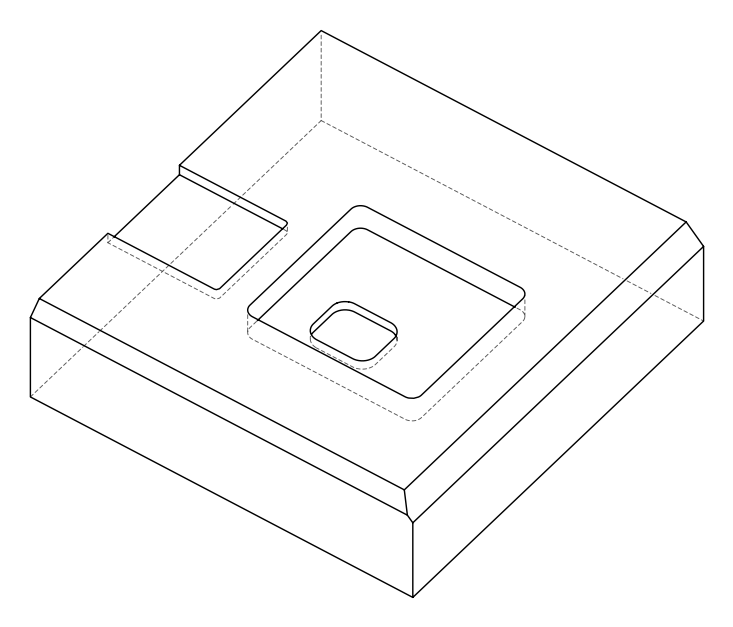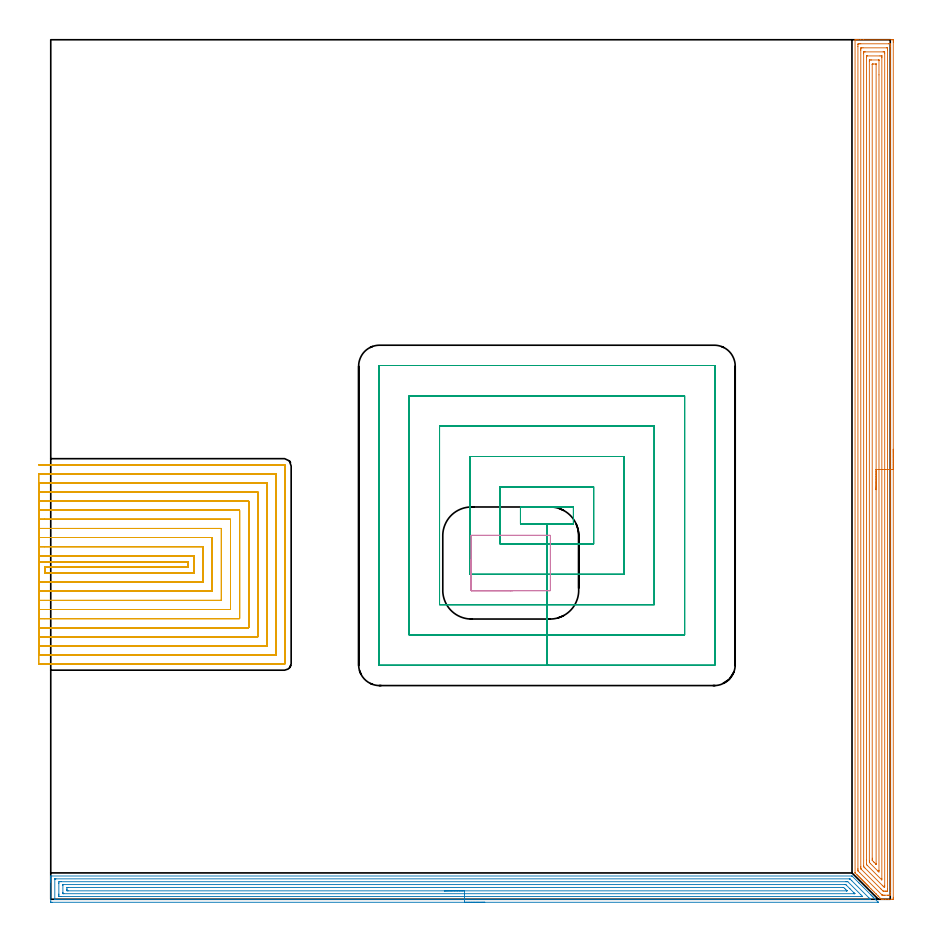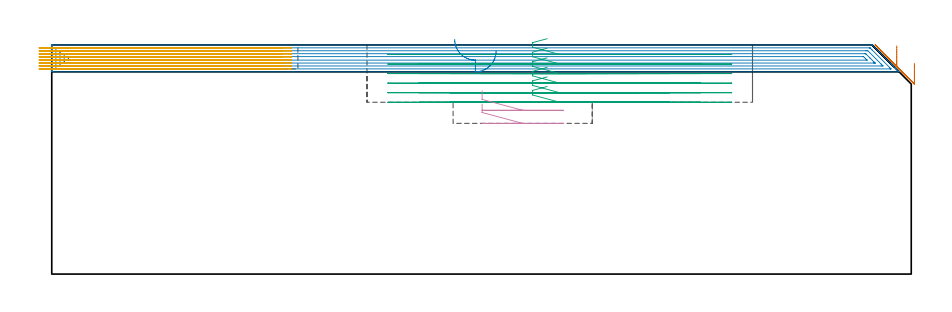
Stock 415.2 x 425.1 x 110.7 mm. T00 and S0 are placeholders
(PLAN: 5 operations, 3 tool changes, 131.9 min)
(1 AREA_MILL | FG_CHAMFER_SURFACE | UGT0205_001 | 23.88 min | 75918 mm3)
(2 AREA_MILL_1 | FG_CHAMFER_SURFACE_1 | UGT0205_001 | 16.38 min | 33851 mm3)
(3 MILL_RECTANGULAR_POCKET | POCKET_RECTANGULAR_STRAIGHT | UGT0201_136 | Follow Part, ap 5, ae 75% | 25.76 min | 865667 mm3)
(4 MILL_RECTANGULAR_POCKET_1 | POCKET_RECTANGULAR_STRAIGHT_1 | UGT0201_006 | Follow Part, ap 7, ae 75% | 0.83 min | 36186 mm3)
(5 MILL_SLOT | SLOT_PARTIAL_RECTANGULAR | UGT0201_124 | Follow Part, ap 1.5, ae 75% | 65.02 min | 144286 mm3)
(TOOL UGT0205_001 | Chamfer Mill 20 x 3 x 45 deg. | D20 FL50 Z2)
(TOOL UGT0201_136 | Carbide End Mill 20.0 | D20 FL30 Z4)
(TOOL UGT0201_006 | End Mill 28 mm | D28 FL25 Z2)
(TOOL UGT0201_124 | Carbide End Mill 6.0 | D6 FL15 Z4)
(OP 1 AREA_MILL)
G17 G21 G94 G90
T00 M6
G54
G17 G0 G90 X416.7 Y222.55 S1061 M3
G43 Z120.7 H0
Z101.8
G94 G1 Y222.512 Z100.928 F250.
Y222.398 Z100.064
Y222.209 Z99.212
Y221.947 Z98.38
Y221.613 Z97.574
Y221.21 Z96.8
Y220.742 Z96.064
Y220.21 Z95.372
Y219.621 Z94.729
Y218.978 Z94.14
Y218.286 Z93.608
Y217.55 Z93.14
Y216.776 Z92.737
Y215.97 Z92.403
Y215.138 Z92.141
Y214.286 Z91.952
Y213.422 Z91.838
Y212.55 Z91.8
Y0.962
X416.699 Y0.63 Z91.801
X416.694 Y0.074 Z91.804
X416.691 Y0.008 Z91.805
X416.141 Y0. Z92.355
X414.363 Z94.132
X412.948 Z95.549
X411.696 Z96.798
X411.078 Z97.421
X410.97 Z97.53
X410.807 Y0.005 Z97.693
X410.8 Y0.008 Z97.699
X410.619 Y0.183 Z97.881
X409.176 Y1.624 Z99.324
X409.028 Y1.77 Z99.469
X408.977 Y1.822 Z99.521
X408.301 Y2.499 Z100.199
X408.139 Y2.659 Z100.358
X408.083 Y2.716 Z100.415
X407.427 Y3.373 Z101.073
X407.25 Y3.548 Z101.247
X406.553 Y4.247 Z101.947
X406.361 Y4.437 Z102.135
X405.679 Y5.121 Z102.821
X405.472 Y5.326 Z103.024
X404.805 Y5.995 Z103.695
X404.583 Y6.215 Z103.914
X404.507 Y6.293 Z103.992
X404.363 Y6.436 Z104.136
X404.286 Y6.512 Z104.21
X404.209 Y6.591 Z104.29
X404.068 Y6.731 Z104.431
X403.99 Y6.808 Z104.506
X403.911 Y6.889 Z104.589
X403.774 Y7.026 Z104.725
X403.694 Y7.105 Z104.803
X403.613 Y7.187 Z104.887
X403.479 Y7.321 Z105.02
X403.397 Y7.401 Z105.099
X403.315 Y7.485 Z105.185
X403.184 Y7.615 Z105.315
X403.101 Y7.697 Z105.395
X403.017 Y7.783 Z105.483
X402.89 Y7.91 Z105.61
X402.804 Y7.994 Z105.692
X402.718 Y8.081 Z105.781
X402.595 Y8.205 Z105.904
X402.508 Y8.29 Z105.988
X402.42 Y8.379 Z106.079
X402.3 Y8.499 Z106.199
X402.212 Y8.586 Z106.284
X402.122 Y8.677 Z106.377
X402.005 Y8.794 Z106.494
X401.915 Y8.883 Z106.581
X401.824 Y8.975 Z106.675
X401.711 Y9.089 Z106.789
X401.619 Y9.179 Z106.877
X401.526 Y9.273 Z106.973
X401.416 Y9.384 Z107.083
X401.323 Y9.475 Z107.173
X401.228 Y9.571 Z107.271
X401.121 Y9.678 Z107.378
X401.026 Y9.772 Z107.47
X400.93 Y9.869 Z107.569
X400.827 Y9.973 Z107.673
X400.73 Y10.068 Z107.766
X400.632 Y10.168 Z107.867
X400.532 Y10.268 Z107.968
X400.433 Y10.365 Z108.063
X400.334 Y10.466 Z108.165
X400.237 Y10.563 Z108.262
X400.137 Y10.661 Z108.359
X400.036 Y10.764 Z108.464
X399.942 Y10.857 Z108.557
X399.841 Y10.957 Z108.655
X399.738 Y11.062 Z108.762
X399.648 Y11.152 Z108.852
X399.544 Y11.254 Z108.952
X399.44 Y11.36 Z109.06
X399.353 Y11.447 Z109.147
X399.248 Y11.55 Z109.248
X399.142 Y11.658 Z109.358
X399.058 Y11.741 Z109.441
X398.952 Y11.846 Z109.544
X398.844 Y11.956 Z109.656
X398.764 Y12.036 Z109.736
X398.655 Y12.143 Z109.841
X398.024 Y12.775 Z110.475
X397.877 Y12.922 Z110.621
X397.868 Y12.931 Z110.63
X397.809 Y13.001 Z110.686
X397.805 Y13.068 Z110.693
X397.803 Y13.103 Z110.696
X397.8 Y424.918 Z110.7
X397.803 Y425.091 Z110.688
X397.847 Y425.1 Z110.645
X398.256 Z110.243
X398.522 Z109.978
X399.248 Z109.247
X400.5 Z107.997
X401.915 Z106.58
X415.878 Z92.619
X416.141 Y425.098 Z92.356
X416.692 Y425.092 Z91.806
X416.694 Y425.026 Z91.804
X416.698 Y424.47 Z91.802
X416.7 Y423.909 Z91.8
Y212.55
X415.286 Z93.214
Y3.312
X415.284 Y2.418 Z93.216
X415.283 Y2.387 Z93.217
X415.252 Y2.01 Z93.248
X414.776 Y2.002 Z93.724
X414.363 Y2.001 Z94.137
X413.889 Y2. Z94.611
X412.585 Z95.915
X412.111 Y2.001 Z96.389
X411.696 Y2.005 Z96.804
X411.281 Y2.01 Z97.219
X411.24 Y2.021 Z97.26
X411.213 Y2.044 Z97.287
X411.158 Y2.095 Z97.342
X411.049 Y2.202 Z97.451
X410.832 Y2.418 Z97.668
X400.101 Y13.148 Z108.399
X399.248 Y14.014 Z109.252
X399.225 Y14.042 Z109.275
X399.223 Y14.068 Z109.277
X399.218 Y14.936 Z109.282
Y14.967
X399.214 Y421.788 Z109.286
X399.216 Y422.682 Z109.284
X399.217 Y422.713 Z109.283
X399.248 Y423.09 Z109.252
X399.724 Y423.097 Z108.776
X400.137 Y423.099 Z108.363
X400.611 Y423.1 Z107.889
X414.363 Y423.099 Z94.137
X414.839 Y423.097 Z93.661
X415.252 Y423.09 Z93.248
X415.283 Y422.682 Z93.217
X415.284 Y422.65 Z93.216
X415.286 Y421.788 Z93.214
Y212.55
X413.872 Z94.628
X413.871 Y5.101 Z94.629
X413.87 Y4.702 Z94.63
X413.867 Y4.206 Z94.633
X413.865 Y4.016 Z94.635
X413.674 Y4.005 Z94.826
X413.474 Y4.002 Z95.026
X412.79 Y4. Z95.71
X412.585 Y4.001 Z95.915
X411.895 Y4.005 Z96.605
X411.696 Y4.013 Z96.804
X411.497 Y4.206 Z97.003
X410.807 Y4.893 Z97.693
X410.599 Y5.101 Z97.901
X401.026 Y14.674 Z107.474
X400.767 Y14.936 Z107.733
X400.679 Y15.033 Z107.821
X400.639 Y15.09 Z107.861
X400.637 Y15.135 Z107.863
X400.634 Y15.331 Z107.866
X400.632 Y15.831 Z107.868
Y16.227
X400.629 Y419.999 Z107.871
X400.63 Y420.398 Z107.87
X400.633 Y420.894 Z107.867
X400.636 Y421.084 Z107.864
X400.826 Y421.095 Z107.674
X401.026 Y421.098 Z107.474
X401.71 Y421.1 Z106.79
X413.474 Y421.099 Z95.026
X413.679 Y421.097 Z94.821
X413.816 Y421.093 Z94.684
X413.861 Y421.09 Z94.639
X413.865 Y421.073 Z94.635
X413.867 Y421.027 Z94.633
X413.87 Y420.894 Z94.63
X413.871 Y420.494 Z94.629
Y419.999
X413.872 Y212.55 Z94.628
X412.457 Z96.043
Y6.889
X412.453 Y6.128 Z96.047
X412.451 Y6.022 Z96.049
X412.358 Y6.01 Z96.142
X412.249 Z96.251
X412.129 Y6.031 Z96.371
X411.696 Y6.458 Z96.804
X411.26 Y6.889 Z97.24
X402.804 Y15.345 Z105.696
X402.322 Y15.831 Z106.178
X402.159 Y16.002 Z106.341
X402.053 Y16.122 Z106.447
X402.051 Y16.212 Z106.449
X402.047 Y16.593 Z106.453
X402.043 Y418.211 Z106.457
X402.047 Y418.972 Z106.453
X402.05 Y419.078 Z106.45
X402.142 Y419.09 Z106.358
X402.363 Y419.094 Z106.137
X402.804 Y419.1 Z105.696
X411.696 Z96.804
X412.139 Y419.094 Z96.361
X412.358 Y419.09 Z96.142
X412.45 Y419.08 Z96.05
X412.457 Y418.211 Z96.043
Y212.55
X411.043 Z97.457
Y10.228
X411.04 Y9.571 Z97.46
X411.031 Z97.469
X410.807 Y9.793 Z97.693
X403.873 Y16.725 Z104.627
X403.694 Y16.907 Z104.806
X403.519 Y17.088 Z104.981
X403.478 Y17.132 Z105.022
X403.467 Y17.229 Z105.033
X403.464 Y17.384 Z105.036
X403.461 Y17.619 Z105.039
X403.46 Y19.407 Z105.04
X403.458 Y416.66 Z105.042
X403.461 Y416.899 Z105.039
X403.464 Y417.056 Z105.036
X403.468 Y417.091 Z105.032
X403.484 Y417.094 Z105.016
X403.525 Y417.096 Z104.975
X403.694 Y417.099 Z104.806
X403.909 Y417.1 Z104.591
X410.133 Z98.367
X410.807 Y417.098 Z97.693
X411.027 Y417.095 Z97.473
X411.037 Y417.086 Z97.463
X411.04 Y417.082 Z97.46
X411.043 Y416.423 Z97.457
Y416.185
Y212.55
X409.629 Z98.871
X409.628 Y14.333 Z98.872
X409.627 Y14.042 Z98.873
X409.622 Y13.445 Z98.878
X409.028 Y14.02 Z99.472
X409.005 Y14.042 Z99.495
X405.472 Y17.577 Z103.028
X405.431 Y17.619 Z103.069
X404.881 Y18.213 Z103.619
X404.879 Y18.513 Z103.621
X404.875 Y19.113 Z103.625
X404.872 Y414.344 Z103.628
X404.873 Y414.634 Z103.627
X404.876 Y414.936 Z103.624
X404.878 Y415.078 Z103.622
X405.018 Y415.091 Z103.482
X405.472 Y415.097 Z103.028
X405.898 Y415.1 Z102.602
X409.456 Y415.098 Z99.044
X409.605 Y415.092 Z98.895
X409.618 Y415.091 Z98.882
X409.622 Y415.077 Z98.878
X409.625 Y415.028 Z98.875
X409.628 Y414.926 Z98.872
X409.629 Y407.734 Z98.871
Y212.55
X408.215 Z100.285
Y17.543
X408.214 Y17.467 Z100.286
X408.208 Y17.316 Z100.292
X408.206 Y17.3 Z100.294
X408.2 Y17.303 Z100.3
X408.177 Y17.322 Z100.323
X408.139 Y17.358 Z100.361
X407.878 Y17.619 Z100.622
X407.25 Y18.247 Z101.25
X406.984 Y18.513 Z101.516
X406.361 Y19.144 Z102.139
X406.3 Y19.209 Z102.2
X406.293 Y19.335 Z102.207
X406.29 Y19.407 Z102.21
X406.289 Y19.48 Z102.211
Y20.302
X406.286 Y412.846 Z102.214
X406.287 Y412.92 Z102.213
X406.292 Y412.997 Z102.208
X406.304 Y413.09 Z102.196
X406.361 Y413.092 Z102.139
X406.998 Y413.099 Z101.502
X408.175 Y413.098 Z100.325
X408.197 Y413.095 Z100.303
X408.204 Y413.092 Z100.296
X408.208 Y413.072 Z100.292
X408.213 Y412.922 Z100.287
X408.214 Y412.846 Z100.286
X408.215 Y412.77 Z100.285
Y212.55
Y211.678 Z100.323
Y210.814 Z100.437
Y209.962 Z100.626
Y209.13 Z100.888
Y208.324 Z101.222
Y207.55 Z101.625
Y206.814 Z102.094
Y206.122 Z102.625
Y205.479 Z103.214
Y204.89 Z103.857
Y204.358 Z104.55
Y203.89 Z105.285
Y203.487 Z106.059
Y203.153 Z106.865
Y202.891 Z107.697
Y202.702 Z108.549
Y202.588 Z109.414
Y202.55 Z110.285
G0 Z120.7
M5
M2
(OP 2 AREA_MILL_1)
G17 G21 G94 G90
T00 M6
G54
G17 G0 G90 X214.65 Y-1.5 S1061 M3
G43 Z120.7 H0
Z107.7
G94 G1 X214.612 Z106.828 F250.
X214.498 Z105.963
X214.309 Z105.112
X214.047 Z104.28
X213.713 Z103.474
X213.31 Z102.7
X212.841 Z101.964
X212.31 Z101.272
X211.721 Z100.629
X211.078 Z100.04
X210.386 Z99.508
X209.65 Z99.04
X208.876 Z98.637
X208.07 Z98.303
X207.238 Z98.041
X206.386 Z97.852
X205.522 Z97.738
X204.65 Z97.7
X0.612
X0.092 Y-1.495 Z97.703
X0.01 Y-1.492 Z97.706
X0. Y-1.405 Z97.792
Y8.503 Z107.697
Y9.053 Z108.25
Y9.378 Z108.574
Y9.929 Z109.125
Y10.254 Z109.449
Y10.904 Z110.104
Y11.225 Z110.424
X0.003 Y11.365 Z110.557
X0.01 Y11.498 Z110.689
X0.166 Y11.5 Z110.7
X396.186
X396.294 Y11.496 Z110.689
X396.37 Y11.431 Z110.628
X399.735 Y8.065 Z107.265
X405.429 Y2.373 Z101.569
X405.562 Y2.239 Z101.437
X405.729 Y2.073 Z101.27
X405.867 Y1.935 Z101.131
X406.009 Y1.792 Z100.99
X406.158 Y1.643 Z100.841
X406.305 Y1.497 Z100.693
X406.455 Y1.346 Z100.544
X406.588 Y1.214 Z100.411
X406.743 Y1.059 Z100.254
X407.244 Y0.556 Z99.756
X407.497 Y0.304 Z99.502
X407.618 Y0.184 Z99.38
X407.948 Y-0.148 Z99.052
X409.213 Y-1.412 Z97.786
X409.283 Y-1.484 Z97.714
X409.284 Y-1.495 Z97.703
X409.283 Y-1.499 Z97.699
X204.65 Y-1.5 Z97.7
Y-0.086 Z99.114
X2.398 Y-0.085 Z99.115
X2.225 Y-0.084 Z99.116
X2.05 Y-0.08 Z99.12
X2.013 Y-0.079 Z99.121
X2.008 Y-0.056 Z99.144
X2.005 Y-0.027 Z99.173
X2.001 Y0.136 Z99.336
X2. Y9.768 Z108.968
X2.002 Y9.899 Z109.099
X2.006 Y10.003 Z109.203
X2.01 Y10.07 Z109.27
X2.02 Y10.079 Z109.279
X2.038 Y10.081 Z109.281
X2.398 Y10.085 Z109.285
X2.57 Y10.086 Z109.286
X394.933 Y10.085 Z109.285
X395.113 Y10.084 Z109.284
X395.203 Y10.081 Z109.281
X395.244 Y10.079 Z109.279
X395.293 Y10.047 Z109.247
X395.97 Y9.378 Z108.578
X396.186 Y9.164 Z108.364
X404.728 Y0.622 Z99.822
X405.116 Y0.233 Z99.433
X405.363 Y-0.022 Z99.178
X405.413 Y-0.074 Z99.126
X405.333 Y-0.079 Z99.121
X405.116 Y-0.083 Z99.117
X404.943 Y-0.085 Z99.115
X204.65 Y-0.086 Z99.114
Y1.328 Z100.528
X5.077 Y1.329 Z100.529
X4.355 Y1.33 Z100.53
X4.184 Y1.332 Z100.532
X4.021 Y1.335 Z100.535
X4.01 Y1.497 Z100.697
X4.003 Y1.675 Z100.875
X4. Y2.373 Z101.573
Y2.553 Z101.753
X4.001 Y7.806 Z107.006
X4.01 Y8.503 Z107.703
X4.019 Y8.664 Z107.864
X5.077 Y8.671 Z107.871
X393.336
X393.508 Y8.67 Z107.87
X394.235 Y8.664 Z107.864
X400.651 Y2.25 Z101.45
X401.401 Y1.497 Z100.697
X401.544 Y1.35 Z100.55
X401.548 Y1.334 Z100.534
X400.651 Y1.329 Z100.529
X204.65 Y1.328 Z100.528
Y2.743 Z101.943
X6.486
X6.136 Y2.745 Z101.945
X6.076 Y2.746 Z101.946
X6.019 Y2.749 Z101.949
X6.01 Y2.83 Z102.03
X6. Y3.219 Z102.419
Y3.249 Z102.449
Y6.751 Z105.951
X6.004 Y7.174 Z106.374
X6.007 Y7.227 Z106.427
X6.009 Y7.247 Z106.447
X6.039 Y7.25 Z106.45
X6.175 Y7.254 Z106.454
X6.348 Y7.256 Z106.456
X392.615 Y7.257 Z106.457
X392.993 Y7.256 Z106.456
X393.12 Y7.253 Z106.453
X393.18 Y7.251 Z106.451
X393.299 Y7.14 Z106.34
X393.508 Y6.941 Z106.141
X395.293 Y5.158 Z104.358
X397.203 Y3.249 Z102.449
X397.321 Y3.13 Z102.33
X397.543 Y2.904 Z102.104
X397.678 Y2.761 Z101.961
X397.69 Y2.746 Z101.946
X397.689 Y2.745 Z101.945
X397.669 Y2.744 Z101.944
X397.595 Y2.743 Z101.943
X397.079
X204.65
Y4.157 Z103.357
X8.615
X8.213 Y4.161 Z103.361
X8.02 Y4.164 Z103.364
X8.01 Y4.273 Z103.473
X8.002 Y4.759 Z103.959
Y5. Z104.2
X8.006 Y5.631 Z104.831
X8.014 Y5.836 Z105.036
X8.682 Y5.843 Z105.043
X391.97
X392.077 Y5.841 Z105.041
X392.13 Y5.839 Z105.039
X392.152 Y5.837 Z105.037
X392.205 Y5.786 Z104.986
X392.615 Y5.386 Z104.586
X393.002 Y5. Z104.2
X393.508 Y4.493 Z103.693
X393.72 Y4.274 Z103.474
X393.806 Y4.184 Z103.384
X393.82 Y4.163 Z103.363
X393.788 Y4.161 Z103.361
X393.695 Y4.159 Z103.359
X393.508 Y4.157 Z103.357
X393.474
X204.65
X203.778 Z103.395
X202.913 Z103.509
X202.062 Z103.698
X201.23 Z103.96
X200.424 Z104.294
X199.65 Z104.697
X198.914 Z105.165
X198.222 Z105.696
X197.579 Z106.286
X196.99 Z106.929
X196.458 Z107.621
X195.99 Z108.357
X195.587 Z109.131
X195.253 Z109.937
X194.991 Z110.769
X194.802 Z111.62
X194.688 Z112.485
X194.65 Z113.357
G0 Z120.7
M5
M2
(OP 3 MILL_RECTANGULAR_POCKET)
G17 G21 G94 G90
T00 M6
G54
G17 G0 G90 X239.326 Y194. S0 M3
G43 Z120.7 H0
Z113.7
G94 G1 X232.3 Z111.817 F250.
Y185.7 Z109.593
X245.4 Z106.083
X258.5 F500.
Y194.
X232.3
Y185.7
X245.4
Y175.7
X268.5
Y204.
X222.3
Y175.7
X245.4
Y160.7
X283.5
Y219.
X207.3
Y160.7
X245.4
Y145.7
X298.5
Y234.
X192.3
Y145.7
X245.4
Y130.7
X313.5
Y249.
X177.3
Y130.7
X245.4
Y115.7
X328.2
G3 X328.5 Y116. R0.3
G1 Y263.7
G3 X328.2 Y264. R0.3
G1 X162.6
G3 X162.3 Y263.7 R0.3
G1 Y116.
G3 X162.6 Y115.7 R0.3
G1 X245.4
X246.4
G0 X239.326 Y194. Z109.083
G1 X232.3 Z107.201 F250.
Y185.7 Z104.977
X245.4 Z101.467
X258.5 F500.
Y194.
X232.3
Y185.7
X245.4
Y175.7
X268.5
Y204.
X222.3
Y175.7
X245.4
Y160.7
X283.5
Y219.
X207.3
Y160.7
X245.4
Y145.7
X298.5
Y234.
X192.3
Y145.7
X245.4
Y130.7
X313.5
Y249.
X177.3
Y130.7
X245.4
Y115.7
X328.2
G3 X328.5 Y116. R0.3
G1 Y263.7
G3 X328.2 Y264. R0.3
G1 X162.6
G3 X162.3 Y263.7 R0.3
G1 Y116.
G3 X162.6 Y115.7 R0.3
G1 X245.4
X246.4
G0 X239.326 Y194. Z104.467
G1 X232.3 Z102.584 F250.
Y185.7 Z100.36
X245.4 Z96.85
X258.5 F500.
Y194.
X232.3
Y185.7
X245.4
Y175.7
X268.5
Y204.
X222.3
Y175.7
X245.4
Y160.7
X283.5
Y219.
X207.3
Y160.7
X245.4
Y145.7
X298.5
Y234.
X192.3
Y145.7
X245.4
Y130.7
X313.5
Y249.
X177.3
Y130.7
X245.4
Y115.7
X328.2
G3 X328.5 Y116. R0.3
G1 Y263.7
G3 X328.2 Y264. R0.3
G1 X162.6
G3 X162.3 Y263.7 R0.3
G1 Y116.
G3 X162.6 Y115.7 R0.3
G1 X245.4
X246.4
G0 X239.326 Y194. Z99.85
G1 X232.3 Z97.967 F250.
Y185.7 Z95.743
X245.4 Z92.233
X258.5 F500.
Y194.
X232.3
Y185.7
X245.4
Y175.7
X268.5
Y204.
X222.3
Y175.7
X245.4
Y160.7
X283.5
Y219.
X207.3
Y160.7
X245.4
Y145.7
X298.5
Y234.
X192.3
Y145.7
X245.4
Y130.7
X313.5
Y249.
X177.3
Y130.7
X245.4
Y115.7
X328.2
G3 X328.5 Y116. R0.3
G1 Y263.7
G3 X328.2 Y264. R0.3
G1 X162.6
G3 X162.3 Y263.7 R0.3
G1 Y116.
G3 X162.6 Y115.7 R0.3
G1 X245.4
X246.4
G0 X239.326 Y194. Z95.233
G1 X232.3 Z93.351 F250.
Y185.7 Z91.127
X245.4 Z87.617
X258.5 F500.
Y194.
X232.3
Y185.7
X245.4
Y175.7
X268.5
Y204.
X222.3
Y175.7
X245.4
Y160.7
X283.5
Y219.
X207.3
Y160.7
X245.4
Y145.7
X298.5
Y234.
X192.3
Y145.7
X245.4
Y130.7
X313.5
Y249.
X177.3
Y130.7
X245.4
Y115.7
X328.2
G3 X328.5 Y116. R0.3
G1 Y263.7
G3 X328.2 Y264. R0.3
G1 X162.6
G3 X162.3 Y263.7 R0.3
G1 Y116.
G3 X162.6 Y115.7 R0.3
G1 X245.4
X246.4
G0 X239.326 Y194. Z90.617
G1 X232.3 Z88.734 F250.
Y185.7 Z86.51
X245.4 Z83.
X258.5 F500.
Y194.
X232.3
Y185.7
X245.4
Y175.7
X268.5
Y204.
X222.3
Y175.7
X245.4
Y160.7
X283.5
Y219.
X207.3
Y160.7
X245.4
Y145.7
X298.5
Y234.
X192.3
Y145.7
X245.4
Y130.7
X313.5
Y249.
X177.3
Y130.7
X245.4
Y115.7
X328.2
G3 X328.5 Y116. R0.3
G1 Y263.7
G3 X328.2 Y264. R0.3
G1 X162.6
G3 X162.3 Y263.7 R0.3
G1 Y116.
G3 X162.6 Y115.7 R0.3
G1 X245.4
X246.4
G0 Z120.7
M5
M2
(OP 4 MILL_RECTANGULAR_POCKET_1)
G17 G21 G94 G90
T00 M6
G54
G17 G0 G90 X207.9 Y167.852 S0 M3
G43 Z120.7 H0
Z88.433
G94 G1 Y152.8 Z84.4 F250.
Y152.755 Z84.388
X207.955 Y152.655 Z84.357
X208.055 Y152.6 Z84.327
X208.1 Z84.315
X227.5 Z79.117
X246.9 F500.
G3 X247.1 Y152.8 R0.2
G1 Y179.8
G3 X246.9 Y180. R0.2
G1 X208.1
G3 X207.9 Y179.8 R0.2
G1 Y152.8
G3 X208.1 Y152.6 R0.2
G1 X227.5
X228.5
G0 X207.9 Y167.852 Z82.117
G1 Y152.8 Z78.083 F250.
Y152.755 Z78.071
X207.955 Y152.655 Z78.041
X208.055 Y152.6 Z78.01
X208.1 Z77.998
X227.5 Z72.8
X246.9 F500.
G3 X247.1 Y152.8 R0.2
G1 Y179.8
G3 X246.9 Y180. R0.2
G1 X208.1
G3 X207.9 Y179.8 R0.2
G1 Y152.8
G3 X208.1 Y152.6 R0.2
G1 X227.5
X228.5
G0 Z120.7
M5
M2
(OP 5 MILL_SLOT)
G17 G21 G94 G90
T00 M6
G54
G17 G0 G90 X-6. Y166.9 S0 M3
G43 Z120.7 H0
Z109.25
G94 G1 X-3. F250.
X67.9 F500.
Y164.3
X-3.
Y161.3
X70.9
Y169.9
X-3.
X-6. F250.
Y156.8
X-3.
X75.4 F500.
Y174.4
X-3.
X-6. F250.
Y152.3
X-3.
X79.9 F500.
Y178.9
X-3.
X-6. F250.
Y147.8
X-3.
X84.4 F500.
Y183.4
X-3.
X-6. F250.
Y143.3
X-3.
X88.9 F500.
Y187.9
X-3.
X-6. F250.
Y138.8
X-3.
X93.4 F500.
Y192.4
X-3.
X-6. F250.
Y134.3
X-3.
X97.9 F500.
Y196.9
X-3.
X-6. F250.
Y129.8
X-3.
X102.4 F500.
Y201.4
X-3.
X-6. F250.
Y125.3
X-3.
X106.9 F500.
Y205.9
X-3.
X-6. F250.
Y120.8
X-3.
X111.4 F500.
Y210.4
X-3.
X-6. F250.
Y116.3
X-3.
X115.5 F500.
G3 X115.9 Y116.7 R0.4
G1 Y214.5
G3 X115.5 Y214.9 R0.4
G1 X-3.
X-6. F250.
G0 Y166.9 Z107.8
G1 X-3.
X67.9 F500.
Y164.3
X-3.
Y161.3
X70.9
Y169.9
X-3.
X-6. F250.
Y156.8
X-3.
X75.4 F500.
Y174.4
X-3.
X-6. F250.
Y152.3
X-3.
X79.9 F500.
Y178.9
X-3.
X-6. F250.
Y147.8
X-3.
X84.4 F500.
Y183.4
X-3.
X-6. F250.
Y143.3
X-3.
X88.9 F500.
Y187.9
X-3.
X-6. F250.
Y138.8
X-3.
X93.4 F500.
Y192.4
X-3.
X-6. F250.
Y134.3
X-3.
X97.9 F500.
Y196.9
X-3.
X-6. F250.
Y129.8
X-3.
X102.4 F500.
Y201.4
X-3.
X-6. F250.
Y125.3
X-3.
X106.9 F500.
Y205.9
X-3.
X-6. F250.
Y120.8
X-3.
X111.4 F500.
Y210.4
X-3.
X-6. F250.
Y116.3
X-3.
X115.5 F500.
G3 X115.9 Y116.7 R0.4
G1 Y214.5
G3 X115.5 Y214.9 R0.4
G1 X-3.
X-6. F250.
G0 Y166.9 Z106.35
G1 X-3.
X67.9 F500.
Y164.3
X-3.
Y161.3
X70.9
Y169.9
X-3.
X-6. F250.
Y156.8
X-3.
X75.4 F500.
Y174.4
X-3.
X-6. F250.
Y152.3
X-3.
X79.9 F500.
Y178.9
X-3.
X-6. F250.
Y147.8
X-3.
X84.4 F500.
Y183.4
X-3.
X-6. F250.
Y143.3
X-3.
X88.9 F500.
Y187.9
X-3.
X-6. F250.
Y138.8
X-3.
X93.4 F500.
Y192.4
X-3.
X-6. F250.
Y134.3
X-3.
X97.9 F500.
Y196.9
X-3.
X-6. F250.
Y129.8
X-3.
X102.4 F500.
Y201.4
X-3.
X-6. F250.
Y125.3
X-3.
X106.9 F500.
Y205.9
X-3.
X-6. F250.
Y120.8
X-3.
X111.4 F500.
Y210.4
X-3.
X-6. F250.
Y116.3
X-3.
X115.5 F500.
G3 X115.9 Y116.7 R0.4
G1 Y214.5
G3 X115.5 Y214.9 R0.4
G1 X-3.
X-6. F250.
G0 Y166.9 Z104.9
G1 X-3.
X67.9 F500.
Y164.3
X-3.
Y161.3
X70.9
Y169.9
X-3.
X-6. F250.
Y156.8
X-3.
X75.4 F500.
Y174.4
X-3.
X-6. F250.
Y152.3
X-3.
X79.9 F500.
Y178.9
X-3.
X-6. F250.
Y147.8
X-3.
X84.4 F500.
Y183.4
X-3.
X-6. F250.
Y143.3
X-3.
X88.9 F500.
Y187.9
X-3.
X-6. F250.
Y138.8
X-3.
X93.4 F500.
Y192.4
X-3.
X-6. F250.
Y134.3
X-3.
X97.9 F500.
Y196.9
X-3.
X-6. F250.
Y129.8
X-3.
X102.4 F500.
Y201.4
X-3.
X-6. F250.
Y125.3
X-3.
X106.9 F500.
Y205.9
X-3.
X-6. F250.
Y120.8
X-3.
X111.4 F500.
Y210.4
X-3.
X-6. F250.
Y116.3
X-3.
X115.5 F500.
G3 X115.9 Y116.7 R0.4
G1 Y214.5
G3 X115.5 Y214.9 R0.4
G1 X-3.
X-6. F250.
G0 Y166.9 Z103.45
G1 X-3.
X67.9 F500.
Y164.3
X-3.
Y161.3
X70.9
Y169.9
X-3.
X-6. F250.
Y156.8
X-3.
X75.4 F500.
Y174.4
X-3.
X-6. F250.
Y152.3
X-3.
X79.9 F500.
Y178.9
X-3.
X-6. F250.
Y147.8
X-3.
X84.4 F500.
Y183.4
X-3.
X-6. F250.
Y143.3
X-3.
X88.9 F500.
Y187.9
X-3.
X-6. F250.
Y138.8
X-3.
X93.4 F500.
Y192.4
X-3.
X-6. F250.
Y134.3
X-3.
X97.9 F500.
Y196.9
X-3.
X-6. F250.
Y129.8
X-3.
X102.4 F500.
Y201.4
X-3.
X-6. F250.
Y125.3
X-3.
X106.9 F500.
Y205.9
X-3.
X-6. F250.
Y120.8
X-3.
X111.4 F500.
Y210.4
X-3.
X-6. F250.
Y116.3
X-3.
X115.5 F500.
G3 X115.9 Y116.7 R0.4
G1 Y214.5
G3 X115.5 Y214.9 R0.4
G1 X-3.
X-6. F250.
G0 Y166.9 Z102.
G1 X-3.
X67.9 F500.
Y164.3
X-3.
Y161.3
X70.9
Y169.9
X-3.
X-6. F250.
Y156.8
X-3.
X75.4 F500.
Y174.4
X-3.
X-6. F250.
Y152.3
X-3.
X79.9 F500.
Y178.9
X-3.
X-6. F250.
Y147.8
X-3.
X84.4 F500.
Y183.4
X-3.
X-6. F250.
Y143.3
X-3.
X88.9 F500.
Y187.9
X-3.
X-6. F250.
Y138.8
X-3.
X93.4 F500.
Y192.4
X-3.
X-6. F250.
Y134.3
X-3.
X97.9 F500.
Y196.9
X-3.
X-6. F250.
Y129.8
X-3.
X102.4 F500.
Y201.4
X-3.
X-6. F250.
Y125.3
X-3.
X106.9 F500.
Y205.9
X-3.
X-6. F250.
Y120.8
X-3.
X111.4 F500.
Y210.4
X-3.
X-6. F250.
Y116.3
X-3.
X115.5 F500.
G3 X115.9 Y116.7 R0.4
G1 Y214.5
G3 X115.5 Y214.9 R0.4
G1 X-3.
X-6. F250.
G0 Y166.9 Z100.55
G1 X-3.
X67.9 F500.
Y164.3
X-3.
Y161.3
X70.9
Y169.9
X-3.
X-6. F250.
Y156.8
X-3.
X75.4 F500.
Y174.4
X-3.
X-6. F250.
Y152.3
X-3.
X79.9 F500.
Y178.9
X-3.
X-6. F250.
Y147.8
X-3.
X84.4 F500.
Y183.4
X-3.
X-6. F250.
Y143.3
X-3.
X88.9 F500.
Y187.9
X-3.
X-6. F250.
Y138.8
X-3.
X93.4 F500.
Y192.4
X-3.
X-6. F250.
Y134.3
X-3.
X97.9 F500.
Y196.9
X-3.
X-6. F250.
Y129.8
X-3.
X102.4 F500.
Y201.4
X-3.
X-6. F250.
Y125.3
X-3.
X106.9 F500.
Y205.9
X-3.
X-6. F250.
Y120.8
X-3.
X111.4 F500.
Y210.4
X-3.
X-6. F250.
Y116.3
X-3.
X115.5 F500.
G3 X115.9 Y116.7 R0.4
G1 Y214.5
G3 X115.5 Y214.9 R0.4
G1 X-3.
X-6. F250.
G0 Y166.9 Z99.1
G1 X-3.
X67.9 F500.
Y164.3
X-3.
Y161.3
X70.9
Y169.9
X-3.
X-6. F250.
Y156.8
X-3.
X75.4 F500.
Y174.4
X-3.
X-6. F250.
Y152.3
X-3.
X79.9 F500.
Y178.9
X-3.
X-6. F250.
Y147.8
X-3.
X84.4 F500.
Y183.4
X-3.
X-6. F250.
Y143.3
X-3.
X88.9 F500.
Y187.9
X-3.
X-6. F250.
Y138.8
X-3.
X93.4 F500.
Y192.4
X-3.
X-6. F250.
Y134.3
X-3.
X97.9 F500.
Y196.9
X-3.
X-6. F250.
Y129.8
X-3.
X102.4 F500.
Y201.4
X-3.
X-6. F250.
Y125.3
X-3.
X106.9 F500.
Y205.9
X-3.
X-6. F250.
Y120.8
X-3.
X111.4 F500.
Y210.4
X-3.
X-6. F250.
Y116.3
X-3.
X115.5 F500.
G3 X115.9 Y116.7 R0.4
G1 Y214.5
G3 X115.5 Y214.9 R0.4
G1 X-3.
X-6. F250.
G0 Z120.7
M5
M2
